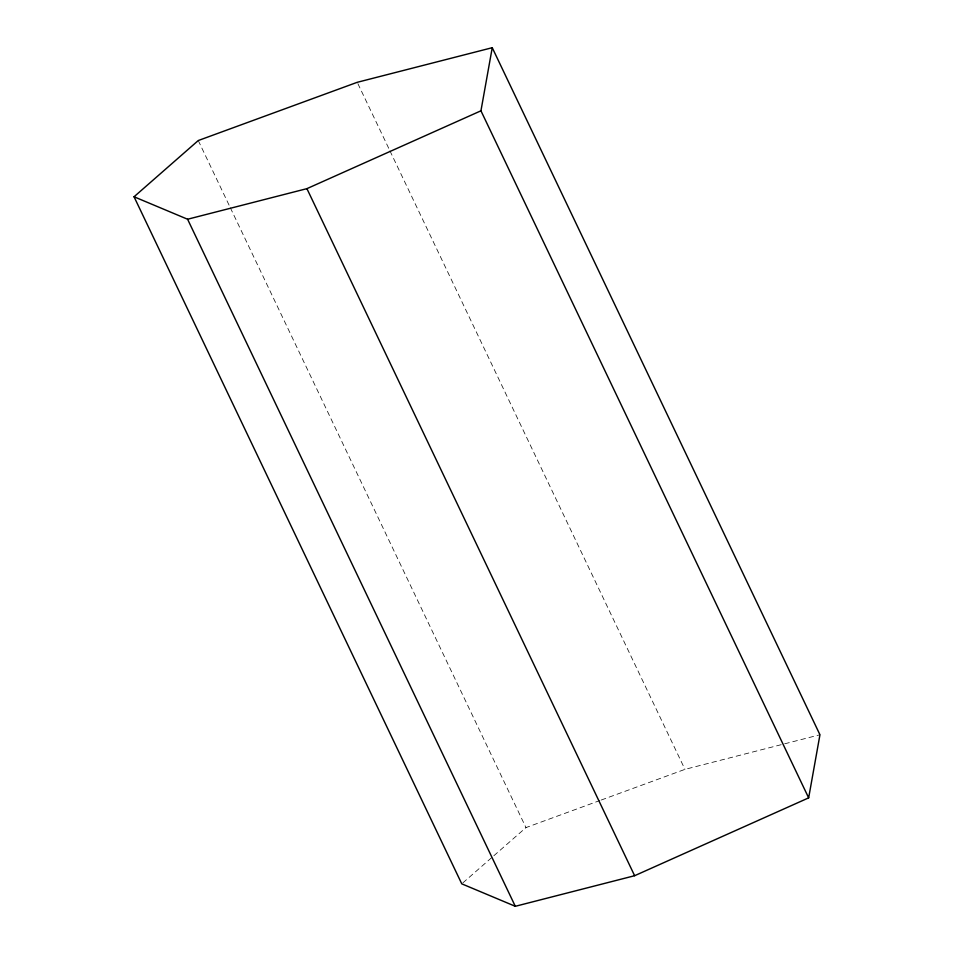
<?xml version="1.0" encoding="UTF-8"?>
<svg xmlns="http://www.w3.org/2000/svg" width="954" height="954" viewBox="0 0 954 954"><rect width="100%" height="100%" fill="white"/><g stroke="black" fill="none" stroke-linecap="round" stroke-linejoin="round"><path stroke-width="0.72" stroke-dasharray="4.77 3.58" d="M462.869 882.867L492.765 856.68M493.874 855.714L525.976 827.595L599.887 800.525M601.282 800.012L684.96 769.365L819.951 734.759M357.881 83.654L389.315 149.528M389.947 150.875L684.96 769.365M198.265 140.536L229.687 206.422M230.331 207.757L525.976 827.595"/><path stroke-width="1.43" d="M808.658 797.866L480.947 110.807L492.24 47.7L357.249 82.306L198.265 140.536L134.049 196.774L461.76 883.833L515.303 906.3L634.625 875.712L808.658 797.866L819.951 734.759L492.24 47.7M134.049 196.774L187.592 219.241L306.914 188.653L480.947 110.807M306.914 188.653L634.625 875.712M187.592 219.241L515.303 906.3"/></g></svg>
